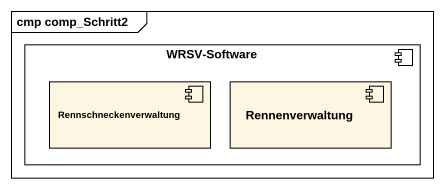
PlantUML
@startuml
mainframe cmp comp_Schritt2
component "WRSV-Software" as WRSV_Software {
  component Rennschneckenverwaltung
  component Rennenverwaltung
}
@enduml
